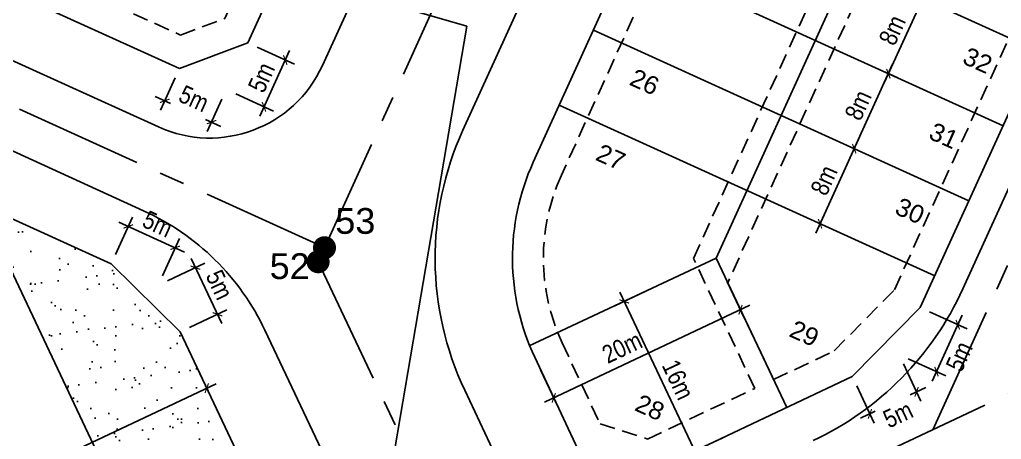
# Model space of a CAD drawing. Extents: x 597165 to 598689, y 1181586 to 1183364.
# Drawn here: x 597590.2 to 597685.4, y 1182829.5 to 1182870.2 of the extents above; entities that cross this region are included whole.
import ezdxf
from ezdxf.enums import TextEntityAlignment as Align

# ---------------------------------------------------------------- set-up
doc = ezdxf.new("R2010")
doc.units = 0
doc.header["$MEASUREMENT"] = 0
doc.linetypes.add('CENTER', pattern=[2, 1.25, -0.25, 0.25, -0.25])
doc.linetypes.add('DASHED', pattern=[0.75, 0.5, -0.25])
doc.layers.get('0').update_dxf_attribs({"linetype": 'CONTINUOUS'})
doc.layers.get('DEFPOINTS').update_dxf_attribs({"color": 8, "linetype": 'CONTINUOUS'})
for name, color, linetype in [('CGXD', 3, 'CONTINUOUS'), ('DIM-T', 7, 'CONTINUOUS'), ('HA-CAY-XANH-KO', 3, 'CONTINUOUS'), ('MOCRANH', 7, 'CONTINUOUS'), ('NEN-HT', 8, 'CONTINUOUS'), ('NET-LE-CO', 3, 'CONTINUOUS'), ('NET-LENGOAI', 4, 'CONTINUOUS'), ('NET-LETRONG', 5, 'CONTINUOUS'), ('NET-PLO', 2, 'CONTINUOUS'), ('NET-TIM', 2, 'CENTER'), ('TEXT-SOLO', 7, 'CONTINUOUS')]:
    doc.layers.add(name, color=color, linetype=linetype)
doc.styles.add('AVO', font='VHELVEN.TTF')
doc.styles.add('VHEL-C-R', font='VHELVCN.TTF')
doc.styles.add('VHELVEB', font='VHELVEB.TTF')
doc.dimstyles.new('TL1000', dxfattribs={"dimscale": 0, "dimtxt": 2, "dimasz": 0.7, "dimexe": 1, "dimexo": 1, "dimgap": 0.5, "dimtad": 1, "dimdec": 1, "dimzin": 12, "dimtxsty": 'VHEL-C-R', "dimblk1": 'ARCHTICK', "dimblk2": 'ARCHTICK', "dimsah": 1, "dimcen": -0.09, "dimdle": 1, "dimclrd": 256, "dimclre": 256, "dimclrt": 256, "dimazin": 3, "dimtfac": 0.005, "dimtdec": 1, "dimtix": 1, "dimtmove": 0, "dimatfit": 3, "dimtolj": 1, "dimtzin": 0})
pattern_1 = [(37.26582263, (0, 0), (-0.11023521, 3.854130278), [0, -3.04, 0, -3.4, 0, -3.25]), (7.26582263, (0, 0), (3.562592942, 5.629778284), [0, -1.64, 0, -2.74, 0, -1.05]), (327.26582263, (-2.46, 0.01), (6.228277961, -0.014137947), [0, -1, 0, -3.6, 0, -4.7]), (317.26582263, (-2.46, 0.01), (6.019377384, 1.73076346), [0, -0.5, 0, -2.36, 0, -2.7])]

# ---------------------------------------------------------------- blocks, each defined once
blk = doc.blocks.new('_ARCHTICK')
at = {"color": 0, "linetype": 'BYBLOCK', "const_width": 0.15}
blk.add_lwpolyline([(-0.5, -0.5), (0.5, 0.5)], dxfattribs=at)
blk = doc.blocks.new('*D698')
at = {"linetype": 'BYBLOCK'}
for p, q in [((597651.543, 1182844.181), (597647.926, 1182842.472)), ((597648.403, 1182843.804), (597656.106, 1182827.495)), ((597658.392, 1182829.68), (597654.775, 1182827.972))]:
    blk.add_line(p, q, dxfattribs=at)
at = {"layer": 'DEFPOINTS', "color": 0, "linetype": 'BYBLOCK'}
for p in [(597652.447, 1182844.608), (597659.296, 1182830.107), (597655.679, 1182828.399)]:
    blk.add_point(p, dxfattribs=at)
at = {"linetype": 'BYBLOCK', "xscale": 0.7, "yscale": 0.7, "zscale": 0.7}
for p, rotation in [((597648.83, 1182842.899), 115.2825172519674), ((597655.679, 1182828.399), 295.2825172519674)]:
    blk.add_blockref('_ARCHTICK', p, dxfattribs=dict(at, rotation=rotation))
at = {"linetype": 'BYBLOCK', "insert": (597654.047, 1182835.304), "char_height": 1.75, "attachment_point": 5, "rotation": 295.28252, "style": 'VHEL-C-R'}
blk.add_mtext('\\A1;16m', dxfattribs=at)
blk = doc.blocks.new('*D697')
at = {"linetype": 'BYBLOCK'}
for p, q in [((597658.82, 1182844.805), (597660.528, 1182841.188)), ((597641.089, 1182833.113), (597661.005, 1182842.52)), ((597640.712, 1182836.252), (597642.421, 1182832.636))]:
    blk.add_line(p, q, dxfattribs=at)
at = {"layer": 'DEFPOINTS', "color": 0, "linetype": 'BYBLOCK'}
for p in [(597658.393, 1182845.709), (597660.101, 1182842.092), (597640.285, 1182837.157)]:
    blk.add_point(p, dxfattribs=at)
at = {"linetype": 'BYBLOCK', "xscale": 0.7, "yscale": 0.7, "zscale": 0.7}
for p, rotation in [((597660.101, 1182842.092), 25.28251724975292), ((597641.993, 1182833.54), 205.2825172497529)]:
    blk.add_blockref('_ARCHTICK', p, dxfattribs=dict(at, rotation=rotation))
at = {"linetype": 'BYBLOCK', "insert": (597648.621, 1182838.437), "char_height": 1.75, "attachment_point": 5, "rotation": 25.28252, "style": 'VHEL-C-R'}
blk.add_mtext('\\A1;20m', dxfattribs=at)
blk = doc.blocks.new('*D662')
at = {"linetype": 'BYBLOCK'}
blk.add_line((597667.402, 1182849.526), (597671.541, 1182858.63), dxfattribs=at)
at = {"layer": 'DEFPOINTS', "color": 0, "linetype": 'BYBLOCK'}
for p in [(597671.127, 1182857.719), (597671.127, 1182857.719), (597667.816, 1182850.437)]:
    blk.add_point(p, dxfattribs=at)
at = {"linetype": 'BYBLOCK', "xscale": 0.7, "yscale": 0.7, "zscale": 0.7}
for p, rotation in [((597671.127, 1182857.719), 65.55248366676261), ((597667.816, 1182850.437), 245.5524836667626)]:
    blk.add_blockref('_ARCHTICK', p, dxfattribs=dict(at, rotation=rotation))
at = {"linetype": 'BYBLOCK', "insert": (597668.203, 1182854.655), "char_height": 1.75, "attachment_point": 5, "rotation": 65.55248, "style": 'VHEL-C-R'}
blk.add_mtext('\\A1;8m', dxfattribs=at)
blk = doc.blocks.new('*D661')
at = {"linetype": 'BYBLOCK'}
for p, q in [((597670.713, 1182856.809), (597674.852, 1182865.912)), ((597674.159, 1182865.129), (597675.348, 1182864.588))]:
    blk.add_line(p, q, dxfattribs=at)
at = {"layer": 'DEFPOINTS', "color": 0, "linetype": 'BYBLOCK'}
for p in [(597673.249, 1182865.542), (597674.438, 1182865.002), (597671.127, 1182857.719)]:
    blk.add_point(p, dxfattribs=at)
at = {"linetype": 'BYBLOCK', "xscale": 0.7, "yscale": 0.7, "zscale": 0.7}
for p, rotation in [((597674.438, 1182865.002), 65.55248366676258), ((597671.127, 1182857.719), 245.5524836667626)]:
    blk.add_blockref('_ARCHTICK', p, dxfattribs=dict(at, rotation=rotation))
at = {"linetype": 'BYBLOCK', "insert": (597671.514, 1182861.937), "char_height": 1.75, "attachment_point": 5, "rotation": 65.55248, "style": 'VHEL-C-R'}
blk.add_mtext('\\A1;8m', dxfattribs=at)
blk = doc.blocks.new('*D660')
at = {"linetype": 'BYBLOCK'}
for p, q in [((597674.024, 1182864.092), (597678.162, 1182873.195)), ((597677.47, 1182872.411), (597678.659, 1182871.871))]:
    blk.add_line(p, q, dxfattribs=at)
at = {"layer": 'DEFPOINTS', "color": 0, "linetype": 'BYBLOCK'}
for p in [(597676.56, 1182872.825), (597677.749, 1182872.285), (597674.438, 1182865.002)]:
    blk.add_point(p, dxfattribs=at)
at = {"linetype": 'BYBLOCK', "xscale": 0.7, "yscale": 0.7, "zscale": 0.7}
for p, rotation in [((597677.749, 1182872.285), 65.55248366676258), ((597674.438, 1182865.002), 245.5524836667626)]:
    blk.add_blockref('_ARCHTICK', p, dxfattribs=dict(at, rotation=rotation))
at = {"linetype": 'BYBLOCK', "insert": (597674.824, 1182869.22), "char_height": 1.75, "attachment_point": 5, "rotation": 65.55248, "style": 'VHEL-C-R'}
blk.add_mtext('\\A1;8m', dxfattribs=at)
blk = doc.blocks.new('*D658')
at = {"linetype": 'BYBLOCK'}
blk.add_line((597538.372, 1182801.433), (597609.25, 1182834.91), dxfattribs=at)
at = {"layer": 'DEFPOINTS', "color": 0, "linetype": 'BYBLOCK'}
for p in [(597608.346, 1182834.483), (597608.346, 1182834.483), (597539.277, 1182801.86)]:
    blk.add_point(p, dxfattribs=at)
at = {"linetype": 'BYBLOCK', "xscale": 0.7, "yscale": 0.7, "zscale": 0.7}
for p, rotation in [((597608.346, 1182834.483), 25.28251725417977), ((597539.277, 1182801.86), 205.2825172541798)]:
    blk.add_blockref('_ARCHTICK', p, dxfattribs=dict(at, rotation=rotation))
at = {"linetype": 'BYBLOCK', "insert": (597575.671, 1182820.643), "char_height": 1.75, "attachment_point": 5, "rotation": 25.28252, "style": 'VHEL-C-R'}
blk.add_mtext('\\A1;76.4m', dxfattribs=at)
blk = doc.blocks.new('*D615')
at = {"linetype": 'BYBLOCK'}
for p, q in [((597613.225, 1182867.565), (597616.866, 1182865.91)), ((597616.37, 1182867.234), (597613.479, 1182860.876)), ((597611.162, 1182863.028), (597614.803, 1182861.372))]:
    blk.add_line(p, q, dxfattribs=at)
at = {"layer": 'DEFPOINTS', "color": 0, "linetype": 'BYBLOCK'}
for p in [(597612.314, 1182867.979), (597610.251, 1182863.441), (597613.893, 1182861.786)]:
    blk.add_point(p, dxfattribs=at)
at = {"linetype": 'BYBLOCK', "xscale": 0.7, "yscale": 0.7, "zscale": 0.7}
for p, rotation in [((597615.956, 1182866.324), 65.55248368493525), ((597613.893, 1182861.786), 245.5524836849353)]:
    blk.add_blockref('_ARCHTICK', p, dxfattribs=dict(at, rotation=rotation))
at = {"linetype": 'BYBLOCK', "insert": (597613.656, 1182864.632), "char_height": 1.75, "attachment_point": 5, "rotation": 65.55248, "style": 'VHEL-C-R'}
blk.add_mtext('\\A1;5m', dxfattribs=at)
blk = doc.blocks.new('*D614')
at = {"linetype": 'BYBLOCK'}
for p, q in [((597605.28, 1182864.586), (597603.855, 1182861.453)), ((597603.359, 1182862.777), (597604.843, 1182862.103)), ((597609.819, 1182862.523), (597608.394, 1182859.39)), ((597609.719, 1182859.886), (597608.234, 1182860.561))]:
    blk.add_line(p, q, dxfattribs=at)
at = {"layer": 'DEFPOINTS', "color": 0, "linetype": 'BYBLOCK'}
for p in [(597605.693, 1182865.497), (597610.233, 1182863.433), (597604.269, 1182862.363)]:
    blk.add_point(p, dxfattribs=at)
at = {"linetype": 'BYBLOCK', "xscale": 0.7, "yscale": 0.7, "zscale": 0.7}
for p, rotation in [((597604.269, 1182862.363), 155.5524836852526), ((597608.808, 1182860.3), 335.5524836852527)]:
    blk.add_blockref('_ARCHTICK', p, dxfattribs=dict(at, rotation=rotation))
at = {"linetype": 'BYBLOCK', "insert": (597607.103, 1182862.574), "char_height": 1.75, "attachment_point": 5, "rotation": 335.55248, "style": 'VHEL-C-R'}
blk.add_mtext('\\A1;5m', dxfattribs=at)
blk = doc.blocks.new('*D521')
at = {"linetype": 'BYBLOCK'}
for p, q in [((597678.442, 1182841.881), (597682.084, 1182840.226)), ((597678.69, 1182835.177), (597681.587, 1182841.55)), ((597676.373, 1182837.329), (597680.015, 1182835.674))]:
    blk.add_line(p, q, dxfattribs=at)
at = {"layer": 'DEFPOINTS', "color": 0, "linetype": 'BYBLOCK'}
for p in [(597677.532, 1182842.295), (597681.173, 1182840.639), (597675.463, 1182837.743)]:
    blk.add_point(p, dxfattribs=at)
at = {"linetype": 'BYBLOCK', "xscale": 0.7, "yscale": 0.7, "zscale": 0.7}
for p, rotation in [((597681.173, 1182840.639), 65.55248368612459), ((597679.104, 1182836.088), 245.5524836861246)]:
    blk.add_blockref('_ARCHTICK', p, dxfattribs=dict(at, rotation=rotation))
at = {"linetype": 'BYBLOCK', "insert": (597681.318, 1182837.559), "char_height": 1.75, "attachment_point": 5, "rotation": 65.55248, "style": 'VHEL-C-R'}
blk.add_mtext('\\A1;5m', dxfattribs=at)
blk = doc.blocks.new('*D520')
at = {"linetype": 'BYBLOCK'}
for p, q in [((597675.89, 1182836.839), (597677.598, 1182833.222)), ((597671.369, 1182834.704), (597673.077, 1182831.087)), ((597678.075, 1182834.553), (597676.537, 1182833.827)), ((597671.746, 1182831.564), (597673.169, 1182832.236))]:
    blk.add_line(p, q, dxfattribs=at)
at = {"layer": 'DEFPOINTS', "color": 0, "linetype": 'BYBLOCK'}
for p in [(597675.463, 1182837.743), (597670.942, 1182835.608), (597677.171, 1182834.126)]:
    blk.add_point(p, dxfattribs=at)
at = {"linetype": 'BYBLOCK', "xscale": 0.7, "yscale": 0.7, "zscale": 0.7}
for p, rotation in [((597677.171, 1182834.126), 25.28251725161745), ((597672.65, 1182831.991), 205.2825172516175)]:
    blk.add_blockref('_ARCHTICK', p, dxfattribs=dict(at, rotation=rotation))
at = {"linetype": 'BYBLOCK', "insert": (597675.374, 1182831.928), "char_height": 1.75, "attachment_point": 5, "rotation": 25.28252, "style": 'VHEL-C-R'}
blk.add_mtext('\\A1;5m', dxfattribs=at)
blk = doc.blocks.new('*D519')
at = {"linetype": 'BYBLOCK'}
for p, q in [((597609.811, 1182840.747), (597606.822, 1182847.077)), ((597604.536, 1182844.891), (597608.153, 1182846.6)), ((597606.671, 1182840.37), (597610.288, 1182842.079))]:
    blk.add_line(p, q, dxfattribs=at)
at = {"layer": 'DEFPOINTS', "color": 0, "linetype": 'BYBLOCK'}
for p in [(597607.249, 1182846.173), (597603.632, 1182844.464), (597605.767, 1182839.943)]:
    blk.add_point(p, dxfattribs=at)
at = {"linetype": 'BYBLOCK', "xscale": 0.7, "yscale": 0.7, "zscale": 0.7}
for p, rotation in [((597607.249, 1182846.173), 115.2825172514172), ((597609.384, 1182841.652), 295.2825172514171)]:
    blk.add_blockref('_ARCHTICK', p, dxfattribs=dict(at, rotation=rotation))
at = {"linetype": 'BYBLOCK', "insert": (597609.577, 1182844.507), "char_height": 1.75, "attachment_point": 5, "rotation": 295.28252, "style": 'VHEL-C-R'}
blk.add_mtext('\\A1;5m', dxfattribs=at)
blk = doc.blocks.new('*D518')
at = {"linetype": 'BYBLOCK'}
for p, q in [((597599.494, 1182847.444), (597601.149, 1182851.085)), ((597606.198, 1182847.692), (597599.825, 1182850.589)), ((597604.046, 1182845.375), (597605.701, 1182849.016))]:
    blk.add_line(p, q, dxfattribs=at)
at = {"layer": 'DEFPOINTS', "color": 0, "linetype": 'BYBLOCK'}
for p in [(597600.736, 1182850.175), (597599.08, 1182846.534), (597603.632, 1182844.464)]:
    blk.add_point(p, dxfattribs=at)
at = {"linetype": 'BYBLOCK', "xscale": 0.7, "yscale": 0.7, "zscale": 0.7}
for p, rotation in [((597600.736, 1182850.175), 155.5524836834753), ((597605.287, 1182848.106), 335.5524836834753)]:
    blk.add_blockref('_ARCHTICK', p, dxfattribs=dict(at, rotation=rotation))
at = {"linetype": 'BYBLOCK', "insert": (597603.588, 1182850.409), "char_height": 1.75, "attachment_point": 5, "rotation": 335.55248, "style": 'VHEL-C-R'}
blk.add_mtext('\\A1;5m', dxfattribs=at)

msp = doc.modelspace()

# ---------------------------------------------------------------- hatches: boundary and pattern name
at = {"layer": 'HA-CAY-XANH-KO'}
h = msp.add_hatch(dxfattribs=at)
h.set_pattern_fill('AR-SAND', color=256, scale=2, angle=359.765823, style=0)
h.set_pattern_definition(pattern_1)
edge = h.paths.add_edge_path()
edge.add_arc((597689.012, 1182746.8206), 4, 205.282517, 295.282517)
edge.add_line((597690.7203, 1182743.2037), (597884.2218, 1182834.5993))
edge.add_arc((597882.5135, 1182838.2161), 4, 295.282517, 385.282517)
edge.add_line((597886.1304, 1182839.9245), (597881.0054, 1182850.775))
edge.add_arc((597877.3885, 1182849.0667), 4, 25.282517, 115.282517)
edge.add_line((597875.6802, 1182852.6835), (597682.1786, 1182761.288))
edge.add_arc((597683.887, 1182757.6711), 4, 115.282517, 205.282517)
edge.add_line((597680.2701, 1182755.9628), (597682.8326, 1182750.5375))
edge.add_line((597682.8326, 1182750.5375), (597685.3951, 1182745.1123))
h = msp.add_hatch(dxfattribs=at)
h.set_pattern_fill('AR-SAND', color=256, scale=2, angle=359.765823, style=0)
h.set_pattern_definition(pattern_1)
h.paths.add_polyline_path([(597605.7672, 1182839.9432), (597599.0801, 1182846.5336), (597586.9652, 1182852.0412), (597585.7579, 1182851.0202, -0.2242248), (597587.7364, 1182849.3927), (597600.3178, 1182822.7554), (597601.331, 1182823.4109, -0.112002), (597600.9369, 1182825.1816, -0.6955958), (597608.1556, 1182827.8263), (597610.7098, 1182829.4788)])

# ---------------------------------------------------------------- linework, layer by layer
at = {"layer": 'CGXD', "linetype": 'DASHED', "ltscale": 3}
msp.add_lwpolyline([(597744.7837, 1183043.3821), (597734.0805, 1183048.2479), (597729.7865, 1183046.638), (597642.7382, 1182855.1634, 0.2187682), (597642.8044, 1182838.879), (597646.4891, 1182831.0144), (597651.0924, 1182829.5502), (597661.493, 1182834.4627), (597655.5372, 1182847.0722)], format="xyb", close=True, dxfattribs=at)
for points in [[(597760.7381, 1183032.5668), (597759.1282, 1183036.8607), (597748.425, 1183041.7266), (597658.8609, 1182844.7182), (597663.3014, 1182835.3169), (597669.1789, 1182838.093), (597675.0215, 1182844.0214)], [(597621.4849, 1182895.3998), (597619.875, 1182899.6937), (597609.1718, 1182904.5596), (597595.1006, 1182873.608), (597605.8038, 1182868.7421), (597610.0977, 1182870.352)]]:
    msp.add_lwpolyline(points, close=True, dxfattribs=at)
at = {"layer": 'MOCRANH'}
for points, const_width in [([(597619.2045, 1182848.1115, 1), (597620.3215, 1182848.1115, 1)], 1.1169), ([(597618.5837, 1182846.746, 1), (597619.7007, 1182846.746, 1)], 1.1169), ([(597619.4838, 1182848.1115, 1), (597620.0422, 1182848.1115, 1)], 0.5585), ([(597618.863, 1182846.746, 1), (597619.4214, 1182846.746, 1)], 0.5585)]:
    msp.add_lwpolyline(points, format="xyb", close=True, dxfattribs=dict(at, const_width=const_width))
at = {"layer": 'NEN-HT', "linetype": 'CONTINUOUS'}
for p, q in [((597633.55, 1182869.6), (597619.55, 1182873.68)), ((597624.08, 1182814.01), (597633.55, 1182869.6))]:
    msp.add_line(p, q, dxfattribs=at)
at = {"layer": 'NET-LE-CO', "ltscale": 0.5}
msp.add_line((597605.4926, 1182811.7994), (597587.7364, 1182849.3927), dxfattribs=at)
at = {"layer": 'NET-LENGOAI', "ltscale": 20}
for p, q in [((597633.1797, 1182859.5089), (597719.0868, 1183048.4734)), ((597681.6505, 1182844.105), (597766.7145, 1183031.2149)), ((597384.8181, 1182959.3203), (597603.6654, 1182859.8278)), ((597619.5558, 1182865.7856), (597629.9023, 1182888.5441)), ((597602.2196, 1182851.6972), (597549.5309, 1182875.6506)), ((597613.9881, 1182840.099), (597622.6941, 1182821.6667)), ((597636.2886, 1182828.0877), (597633.3635, 1182834.2807))]:
    msp.add_line(p, q, dxfattribs=at)
for centre, radius, start, end in [((597608.6318, 1182870.7519), 12, 245.552484, 335.552484), ((597660.4899, 1182847.0931), 30, 155.552484, 205.282517), ((597592.287, 1182829.849), 24, 25.282517, 65.552484), ((597654.3403, 1182856.5208), 30, 295.282517, 335.552484)]:
    msp.add_arc(centre, radius, start, end, dxfattribs=at)
at = {"layer": 'NET-LETRONG'}
for p, q in [((597640.0072, 1182856.4049), (597727.5698, 1183049.0108)), ((597763.9834, 1183032.4565), (597677.5321, 1182842.2949)), ((597612.3144, 1182867.9792), (597624.7302, 1182895.2894)), ((597547.0478, 1182870.1885), (597599.0801, 1182846.5336)), ((597599.0801, 1182846.5336), (597547.0478, 1182870.1885)), ((597605.6934, 1182865.4968), (597612.3144, 1182867.9792)), ((597599.0801, 1182846.5336), (597605.7672, 1182839.9432)), ((597605.7672, 1182839.9432), (597599.0801, 1182846.5336)), ((597677.5321, 1182842.2949), (597670.9417, 1182835.6078)), ((597605.7672, 1182839.9432), (597617.1938, 1182815.751)), ((597617.1938, 1182815.751), (597605.7672, 1182839.9432)), ((597640.1451, 1182837.4838), (597644.3293, 1182828.5533)), ((597644.3293, 1182828.5533), (597640.1451, 1182837.4838)), ((597670.9417, 1182835.6078), (597651.3071, 1182826.3339))]:
    msp.add_line(p, q, dxfattribs=at)
at = {"layer": 'NET-LETRONG', "ltscale": 20}
for p, q in [((597677.5321, 1182842.2949), (597763.9834, 1183032.4565)), ((597605.6934, 1182865.4968), (597387.3013, 1182964.7823))]:
    msp.add_line(p, q, dxfattribs=at)
at = {"layer": 'NET-LETRONG'}
msp.add_arc((597660.4899, 1182847.0931), 22.5, 155.552484, 205.282517, dxfattribs=at)
msp.add_arc((597660.4899, 1182847.0931), 22.5, 155.552484, 205.282517, dxfattribs=at)
msp.add_arc((597660.4899, 1182847.0931), 22.5, 155.552484, 205.282517, dxfattribs=at)
at = {"layer": 'NET-PLO'}
for p, q in [((597657.7415, 1182847.0883), (597747.8459, 1183045.2854)), ((597688.8679, 1182867.2296), (597652.4543, 1182883.784)), ((597685.5571, 1182859.9469), (597649.1434, 1182876.5013)), ((597682.2462, 1182852.6642), (597645.8325, 1182869.2185)), ((597678.9353, 1182845.3814), (597642.5217, 1182861.9358)), ((597657.7415, 1182847.0883), (597639.6225, 1182838.5991)), ((597657.7415, 1182847.0883), (597664.5827, 1182832.6042))]:
    msp.add_line(p, q, dxfattribs=at)
at = {"layer": 'NET-TIM', "ltscale": 10}
for p, q in [((597619.1409, 1182846.7507), (597749.9205, 1183134.4184)), ((597678.7339, 1182830.4407), (597773.9979, 1183039.9871)), ((597636.309, 1182810.4024), (597951.5174, 1182959.2831)), ((597619.7611, 1182848.1165), (597383.1627, 1182955.6789)), ((597619.1409, 1182846.7507), (597674.7464, 1182729.0233))]:
    msp.add_line(p, q, dxfattribs=at)

# ---------------------------------------------------------------- texts
at = {"layer": 'MOCRANH', "color": 1, "style": 'VHELVEB'}
for s, p in [('53', (597622.7508, 1182849.459)), ('52', (597616.3853, 1182845.0726))]:
    msp.add_text(s, height=2.5, dxfattribs=at).set_placement(p, align=Align.CENTER)
at = {"layer": 'TEXT-SOLO', "color": 3, "style": 'AVO'}
for s, p in [('32', (597682.7458, 1182865.4869)), ('26', (597650.4521, 1182863.4044)), ('31', (597679.4647, 1182858.1907)), ('27', (597647.1711, 1182856.1082)), ('30', (597676.1836, 1182850.8945)), ('29', (597665.9397, 1182838.9993)), ('28', (597650.9618, 1182831.8154))]:
    msp.add_text(s, height=1.75, rotation=335.786661, dxfattribs=at).set_placement(p, align=Align.CENTER)

# ---------------------------------------------------------------- dimensions: what is measured, and where the dimension line sits
at = {"layer": 'DIM-T', "color": 1}
for base, p1, p2, picture, middle in [((597677.7485, 1182872.2847), (597674.4377, 1182865.002), (597676.5599, 1182872.8251), '*D660', (597674.8244, 1182869.2201)), ((597674.4377, 1182865.002), (597671.1268, 1182857.7193), (597673.249, 1182865.5424), '*D661', (597671.5135, 1182861.9374))]:
    dim = msp.add_linear_dim(base=base, p1=p1, p2=p2, angle=245.552484, dimstyle='TL1000', override={"dimscale": 1, "dimtxt": 1.75, "dimasz": 0.7, "dimdsep": 46, "dimpost": 'm'}, dxfattribs=at)
    dim.commit()
    dim.dimension.update_dxf_attribs({"geometry": picture, "text_midpoint": middle})
at = {"layer": 'DIM-T'}
for p1, p2, distance, picture, middle in [((597612.3144, 1182867.9792), (597610.2514, 1182863.4414), 4, '*D615', (597613.6556, 1182864.6316)), ((597603.6318, 1182844.4643), (597599.0801, 1182846.5336), -4, '*D518', (597603.5881, 1182850.409)), ((597605.7672, 1182839.9432), (597603.6318, 1182844.4643), -4, '*D519', (597609.5765, 1182844.5073))]:
    dim = msp.add_aligned_dim(p1=p1, p2=p2, distance=distance, dimstyle='TL1000', override={"dimscale": 1, "dimtxt": 1.75, "dimpost": 'm'}, dxfattribs=at)
    dim.commit()
    dim.dimension.update_dxf_attribs({"geometry": picture, "text_midpoint": middle})
for base, p1, p2, angle, override, picture, middle in [((597604.269, 1182862.3635), (597610.2327, 1182863.4332), (597605.6934, 1182865.4968), 155.552484, {"dimscale": 1, "dimtxt": 1.75, "dimpost": 'm'}, '*D614', (597607.1034, 1182862.5742)), ((597660.1011, 1182842.0925), (597640.2852, 1182837.1566), (597658.3928, 1182845.7093), 25.282517, {"dimscale": 1, "dimtxt": 1.75, "dimpost": 'm'}, '*D697', (597648.6205, 1182838.4372)), ((597655.6792, 1182828.3989), (597652.4471, 1182844.6077), (597659.296, 1182830.1072), 295.282517, {"dimscale": 1, "dimtxt": 1.75, "dimpost": 'm'}, '*D698', (597654.0474, 1182835.304)), ((597681.1735, 1182840.6395), (597675.4628, 1182837.7432), (597677.5321, 1182842.2949), 65.552484, {"dimscale": 1, "dimtxt": 1.75, "dimpost": 'm'}, '*D521', (597681.3177, 1182837.5586)), ((597677.1711, 1182834.1263), (597670.9417, 1182835.6078), (597675.4628, 1182837.7432), 25.282517, {"dimscale": 1, "dimtxt": 1.75, "dimpost": 'm'}, '*D520', (597675.3742, 1182831.9276)), ((597608.3461, 1182834.4832), (597539.2766, 1182801.8601), (597608.3461, 1182834.4832), 25.282517, {"dimscale": 1, "dimtxt": 1.75, "dimpost": 'm', "dimse1": 1}, '*D658', (597575.6707, 1182820.6433))]:
    dim = msp.add_linear_dim(base=base, p1=p1, p2=p2, angle=angle, dimstyle='TL1000', override=override, dxfattribs=at)
    dim.commit()
    dim.dimension.update_dxf_attribs({"geometry": picture, "text_midpoint": middle, "dimtype": 161})
at = {"layer": 'DIM-T', "color": 1}
dim = msp.add_aligned_dim(p1=(597667.8159, 1182850.4365), p2=(597671.1268, 1182857.7193), distance=0, dimstyle='TL1000', override={"dimscale": 1, "dimtxt": 1.75, "dimasz": 0.7, "dimdsep": 46, "dimpost": 'm'}, dxfattribs=at)
dim.commit()
dim.dimension.update_dxf_attribs({"geometry": '*D662', "text_midpoint": (597668.2026, 1182854.6547)})

doc.saveas('drawing.dxf')
